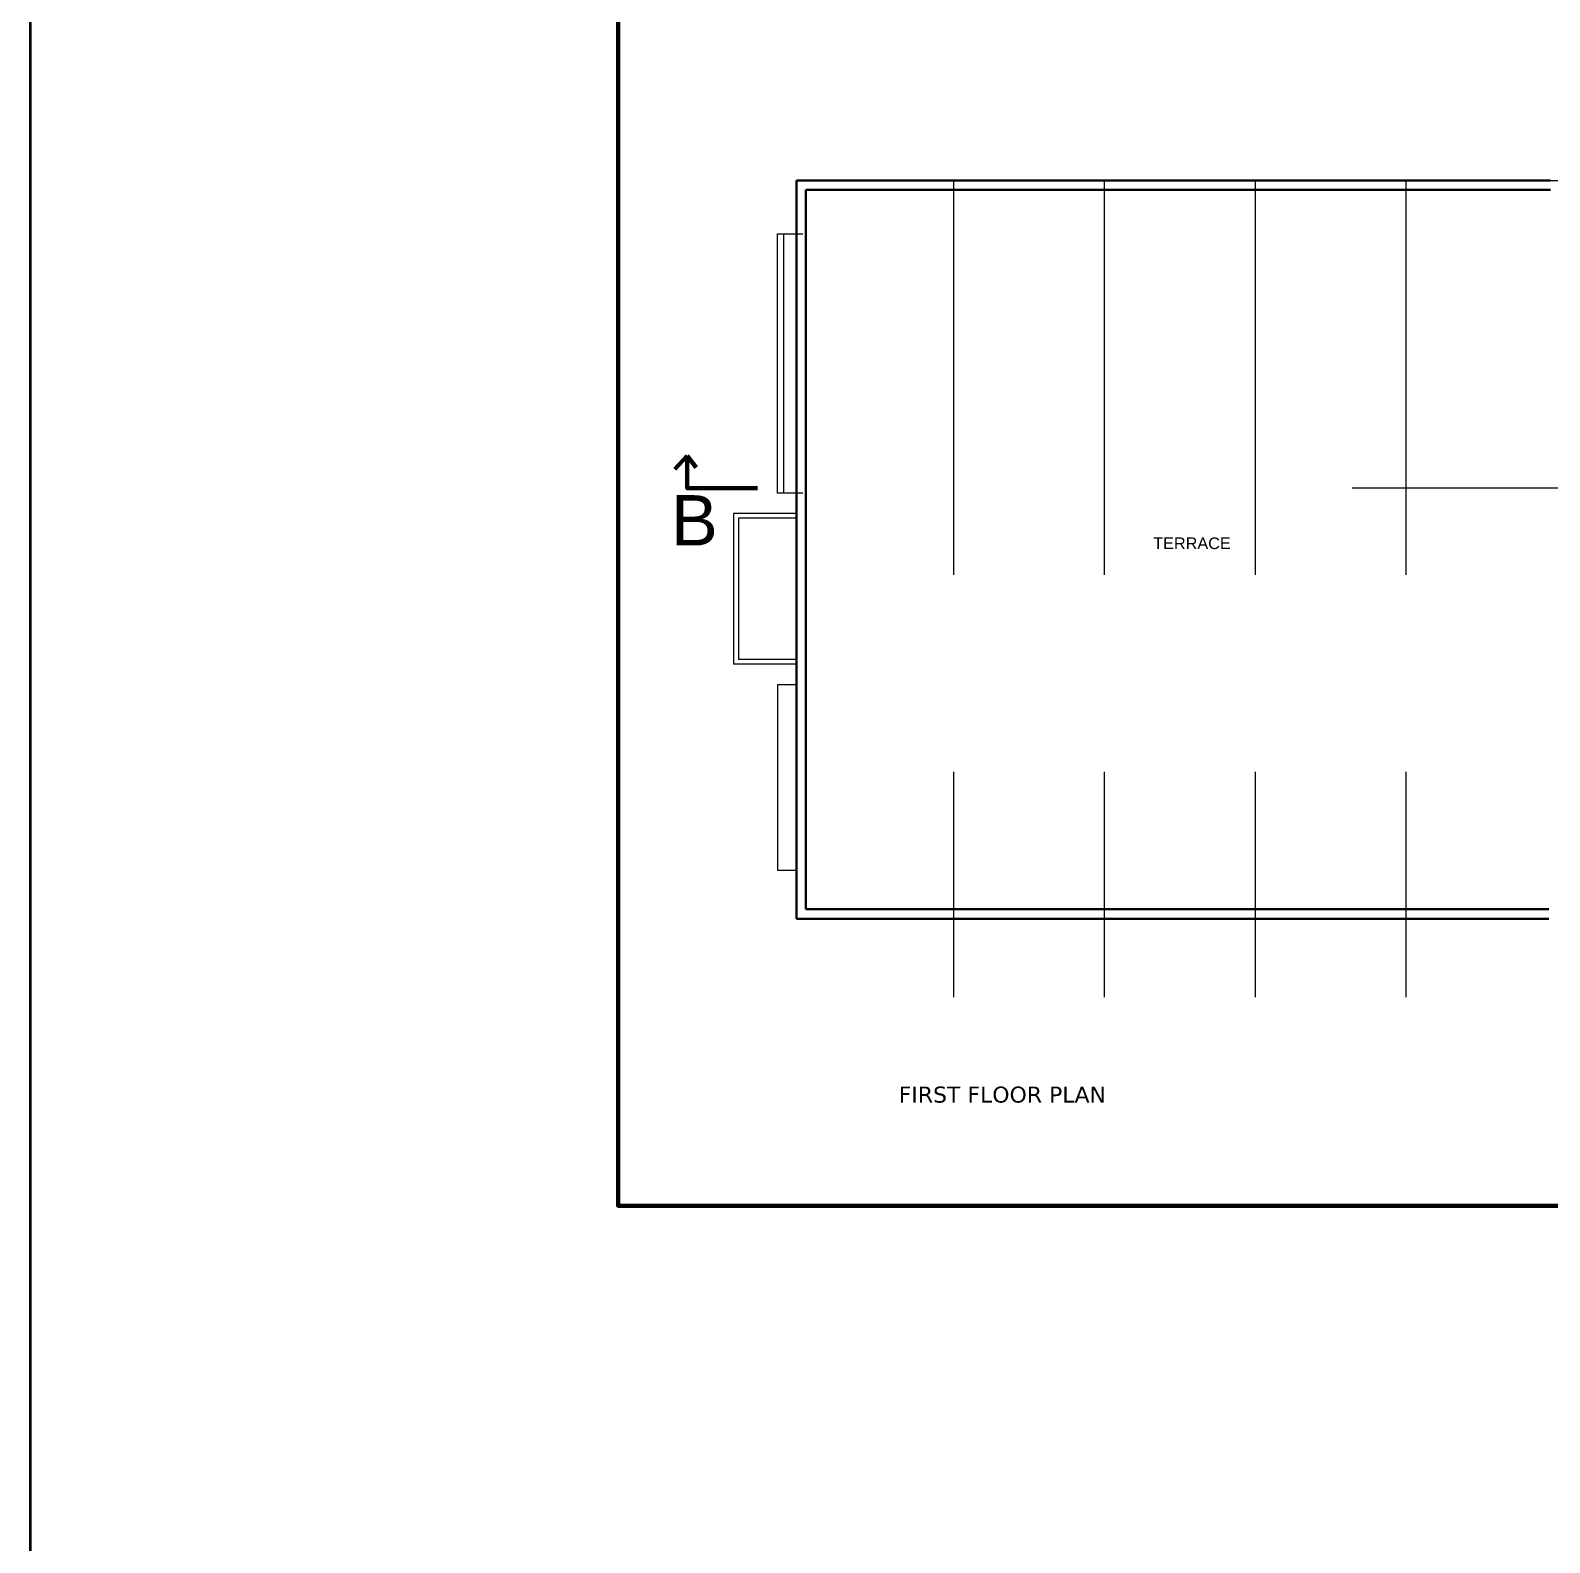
# Model space of a CAD drawing. Header units: feet. Extents: x 15113 to 123217, y -97269 to -8247.
# Drawn here: x 27217 to 28667, y -28661 to -27217 of the extents above; entities that cross this region are included whole.
import ezdxf

# ---------------------------------------------------------------- set-up
doc = ezdxf.new("R2010")
doc.units = ezdxf.units.FT
doc.header["$LTSCALE"] = 50.2
doc.header["$MEASUREMENT"] = 0
doc.header["$PDMODE"] = 3
for name, pattern in [('1', [0]), ('DASHED', [0.75, 0.5, -0.25]), ('DOT', [0.25, 0, -0.25])]:
    doc.linetypes.add(name, pattern=pattern)
doc.layers.get('0').update_dxf_attribs({"lineweight": 35})
for name, color, linetype in [('C-ANNO-TABL-PATT', 7, 'Continuous'), ('drg seal txt', 7, 'Continuous'), ('Text', 164, 'Continuous')]:
    doc.layers.add(name, color=color, linetype=linetype)
for name, color, linetype, lineweight in [('column', 6, 'Continuous', 40), ('drg seal', 250, 'Continuous', 120), ('WALL', 1, '1', 30)]:
    doc.layers.add(name, color=color, linetype=linetype, lineweight=lineweight)
doc.styles.add('5.2 INCH', font='arial.ttf', dxfattribs={"height": 5.2})
doc.styles.add('7.1 INCH', font='arial.ttf', dxfattribs={"height": 7.1})
doc.styles.get("Standard").update_dxf_attribs({"font": 'arial.ttf'})
doc.dimstyles.new('2.2 INCH', dxfattribs={"dimscale": 0, "dimtxt": 5.2, "dimasz": 3.1, "dimexe": 0.18, "dimexo": 1.063, "dimgap": 0.09, "dimtad": 0, "dimdec": 0, "dimzin": 0, "dimdsep": 46, "dimlunit": 4, "dimtxsty": '5.2 INCH', "dimcen": 0, "dimclrd": 230, "dimclre": 230, "dimclrt": 164, "dimadec": 0, "dimazin": 0, "dimtfac": 1, "dimtdec": 0, "dimtofl": 0, "dimtmove": 0, "dimatfit": 3, "dimfxl": 0.5, "dimtolj": 1, "dimtzin": 0, "dimlwd": 15, "dimlwe": 15, "dimarcsym": 0})

# ---------------------------------------------------------------- blocks, each defined once
blk = doc.blocks.new('*D509')
at = {"layer": 'Defpoints', "color": 0, "transparency": 16777216}
for p in [(28579.7, -26191.3), (28579.7, -42333), (28435.7, -42371.2)]:
    blk.add_point(p, dxfattribs=at)
at = {"layer": 'WALL', "color": 230, "linetype": 'DOT', "lineweight": 15, "transparency": 16777216}
for p, q in [((28435.7, -42333.5), (28435.7, -42332.9)), ((28579.7, -42332.5), (28579.7, -42333.2))]:
    blk.add_line(p, q, dxfattribs=at)
at = {"layer": 'WALL', "color": 230, "lineweight": 15, "transparency": 16777216}
for p, q in [((28438.8, -42333), (28478.7, -42333)), ((28576.6, -42333), (28536.8, -42333))]:
    blk.add_line(p, q, dxfattribs=at)
at = {"layer": 'WALL', "color": 230, "transparency": 16777216}
for points in [[(28438.8, -42332.5), (28438.8, -42333.6), (28435.7, -42333)], [(28576.6, -42332.5), (28576.6, -42333.6), (28579.7, -42333)]]:
    blk.add_solid(points, dxfattribs=at)
at = {"layer": 'WALL', "color": 164, "transparency": 16777216, "insert": (28507.7, -42333), "char_height": 5.2, "attachment_point": 5, "style": '5.2 INCH'}
blk.add_mtext("\\A1;{\\H6.948x;12'}", dxfattribs=at)

msp = doc.modelspace()

# ---------------------------------------------------------------- linework, layer by layer
at = {"color": 1}
for p, q in [((28668.24801, -27360.29513), (27948.24801, -27360.29513)), ((27948.24801, -27360.29513), (27948.24801, -28065.29513)), ((28668.24801, -27369.29513), (27957.24801, -27369.29513)), ((27957.24801, -27369.29513), (27957.24801, -28056.29513)), ((27957.24801, -28056.29513), (28531.74801, -28056.29513)), ((28666.74801, -28056.29513), (28530.24801, -28056.29513)), ((27948.24801, -28065.29513), (28522.74801, -28065.29513)), ((28521.24801, -28065.29513), (28666.74801, -28065.30592)), ((28666.74801, -28065.30592), (28521.24801, -28065.29513))]:
    msp.add_line(p, q, dxfattribs=at)
at = {"color": 230, "linetype": 'DASHED', "lineweight": 18, "ltscale": 15}
for p, q in [((27960.24801, -27360.29513), (29244.24801, -27360.29513)), ((28098.24801, -27360.29513), (28098.24801, -28140.29513)), ((28242.24801, -27360.29513), (28242.24801, -28140.29513)), ((28386.24801, -27360.29513), (28386.24801, -28089.29513)), ((28530.24801, -27360.29513), (28530.24801, -28140.29513)), ((28386.24801, -28065.29513), (28386.24801, -28140.29513))]:
    msp.add_line(p, q, dxfattribs=at)
at = {"color": 24, "lineweight": 18}
for p, q in [((27948.24801, -27678.29513), (27888.24801, -27678.29513)), ((27888.24801, -27678.29513), (27888.24801, -27822.29513)), ((27948.24801, -27682.79513), (27892.74801, -27682.79513)), ((27892.74801, -27682.79513), (27892.74801, -27817.79513)), ((27948.24801, -27822.29513), (27888.24801, -27822.29513)), ((27948.24801, -27817.79513), (27892.74801, -27817.79513))]:
    msp.add_line(p, q, dxfattribs=at)
at = {"color": 230, "linetype": 'DASHED', "lineweight": 18, "ltscale": 15}
for points in [[(27948.24801, -27658.79513), (27930.24801, -27658.79513), (27930.24801, -27411.29513), (27948.24801, -27411.29513)], [(27954.24801, -27658.79513), (27936.24801, -27658.79513), (27936.24801, -27411.29513), (27954.24801, -27411.29513)], [(27954.24801, -27658.79513), (27936.24801, -27658.79513), (27936.24801, -27411.29513), (27954.24801, -27411.29513)], [(27954.24801, -27658.79513), (27936.24801, -27658.79513), (27936.24801, -27411.29513), (27954.24801, -27411.29513)], [(27948.24801, -27841.79513), (27930.24801, -27841.79513), (27930.24801, -28018.79513), (27948.24801, -28018.79513)]]:
    msp.add_lwpolyline(points, dxfattribs=at)
at = {"lineweight": 70, "flags": 128}
for points in [[(27843.94692, -27623.27165), (27832.17697, -27636.03853)], [(27843.94692, -27623.27165), (27843.94692, -27654.2606), (27911.01766, -27654.2606)], [(27843.94692, -27623.27165), (27852.56885, -27634.41902)]]:
    msp.add_lwpolyline(points, dxfattribs=at)
at = {"layer": 'C-ANNO-TABL-PATT', "linetype": 'DASHED', "lineweight": 9, "ltscale": 50}
msp.add_line((29734.0332, -27654.2606), (27882.23032, -27654.2606), dxfattribs=at)
at = {"layer": 'column'}
msp.add_lwpolyline([(27216.67754, -25772.97225), (31524.68479, -25772.97225), (31524.68479, -34769.11425), (27216.67754, -34769.11425)], close=True, dxfattribs=at)
at = {"layer": 'drg seal', "lineweight": 70}
msp.add_lwpolyline([(30834.55937, -28339.40942), (30834.55937, -26027.63743), (27777.84032, -26027.63743), (27777.84032, -28339.40942), (30834.14319, -28339.40942)], dxfattribs=at)

# ---------------------------------------------------------------- texts
at = {"layer": 'drg seal txt', "insert": (28039.23843, -28225.56282), "char_height": 15.2852164, "width": 2687.8083334, "attachment_point": 1}
msp.add_mtext('{\\fVerdana|b0|i0|c0|p34; FIRST FLOOR PLAN}', dxfattribs=at)
at = {"layer": 'Text', "insert": (28224.91564, -27701.21172), "char_height": 11.09375, "width": 205.842106, "attachment_point": 1, "style": '7.1 INCH'}
msp.add_mtext('\\pi64.04;TERRACE', dxfattribs=at)
at = {"layer": 'WALL', "color": 0, "ltscale": 4, "insert": (27809.82804, -27660.80899, 0.06416), "char_height": 48, "attachment_point": 1}
msp.add_mtext_dynamic_manual_height_columns(' B', width=1732.9701349, gutter_width=75, heights=[0], dxfattribs=at)

# ---------------------------------------------------------------- dimensions: what is measured, and where the dimension line sits
at = {"layer": 'WALL'}
dim = msp.add_linear_dim(base=(28579.70081, -42333.04282), p1=(28435.70501, -42371.16814), p2=(28579.70081, -26191.29584), text='{\\H6.948x;<>}', dimstyle='2.2 INCH', override={"dimscale": 1, "dimfxlon": 1, "dimtfillclr": 2}, dxfattribs=at)
dim.commit()
dim.dimension.update_dxf_attribs({"geometry": '*D509', "text_midpoint": (28507.70291, -42333.04282)})

doc.saveas('drawing.dxf')
